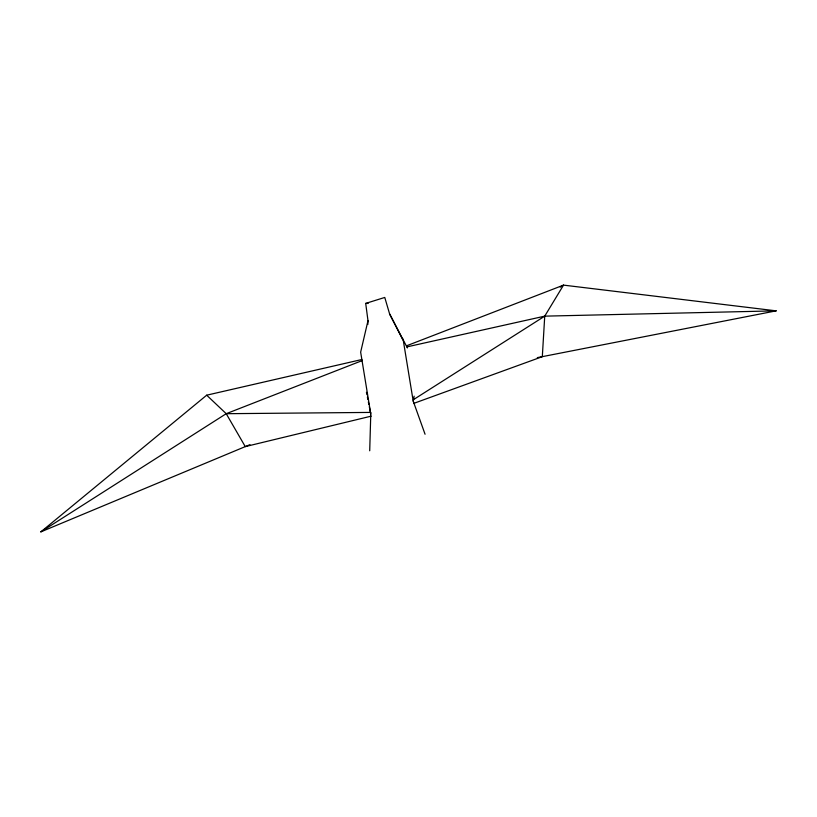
<?xml version="1.0" encoding="UTF-8"?>
<svg xmlns="http://www.w3.org/2000/svg" width="817" height="817" viewBox="0 0 817 817"><rect width="100%" height="100%" fill="white"/><g stroke="black" fill="none" stroke-linecap="round" stroke-linejoin="round"><path stroke-width="1.23" d="M369.713 450.79L370.775 413.994L360.654 352.147L367.987 320.693L365.699 303.403L384.766 297.449L389.617 313.963L402.781 339.78M367.844 324.472L367.987 320.693M537.3 357.632L776.15 310.848L563.516 285.123L544.735 316.148L542.314 356.682L413.678 403.414M425.065 434.246L413.218 401.167L414.148 396.174M249.941 444.662L40.85 531.877L206.681 395.193L361.89 359.511M40.85 531.877L226.217 413.698L362.248 360.573M413.382 399.707L544.735 316.148L776.15 310.848M560.278 287.145L563.516 285.123L406.529 345.816M371.214 416.149L245.263 446.613L226.217 413.698L206.681 395.193M406.846 346.908L544.735 316.148M226.217 413.698L370.785 412.411M365.699 303.403L368.181 303.424M389.617 313.963L407.407 347.94M366.435 392.262L366.915 394.672M367.405 397.093L367.885 399.503M368.365 401.923L368.845 404.333M369.325 406.754L370.775 413.994M403.067 339.075L413.218 401.167"/></g></svg>
